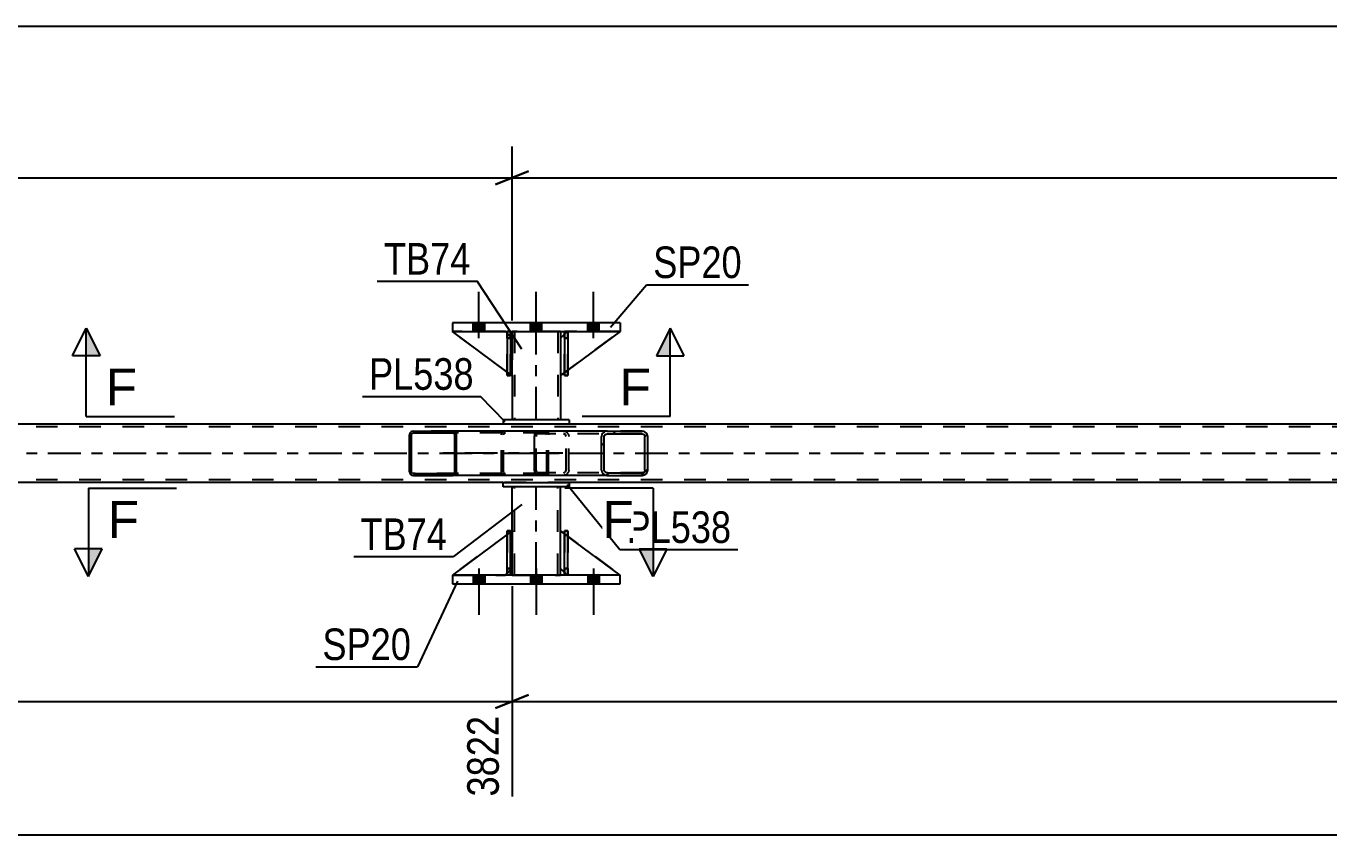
# Model space of a CAD drawing. Header units: millimetres. Extents: x 0 to 1766, y 0 to 560.
# Drawn here: x 1200.9 to 1319.1, y 156.7 to 230 of the extents above; entities that cross this region are included whole.
import ezdxf

# ---------------------------------------------------------------- set-up
doc = ezdxf.new("R2010")
doc.units = ezdxf.units.MM
doc.linetypes.add('DXK_LINE_DOT2', pattern=[3.9198, 1.9599, -1.9599])
doc.linetypes.add('DXK_LINE_DOT3', pattern=[5.9187, 2.979, -0.9799, 0.9799, -0.9799])
doc.styles.add('Arial', font='ARIAL.TTF', dxfattribs={"height": 0.2})
doc.styles.add('Arial Narrow', font='ARIALN.TTF', dxfattribs={"height": 0.2})

# ---------------------------------------------------------------- blocks, each defined once
blk = doc.blocks.new('Part-814185401-5248 - 5081')
at = {"color": 2, "linetype": 'Continuous'}
for p, q in [((1250.09, 202.3), (1249.77, 202.3)), ((1249.77, 202.3), (1249.77, 198.3)), ((1250.09, 202.3), (1250.09, 202.3)), ((1250.09, 202.3), (1250.09, 198.3)), ((1250.09, 198.3), (1249.77, 198.3))]:
    blk.add_line(p, q, dxfattribs=at)
at = {"color": 7, "linetype": 'DXK_LINE_DOT2'}
for p, q in [((1249.77, 201.7), (1249.77, 202.3)), ((1250.09, 201.7), (1250.09, 202.3)), ((1250.09, 202.3), (1250.09, 202.3)), ((1250.09, 201.7), (1249.77, 201.7)), ((1249.77, 201.7), (1249.77, 198.3)), ((1250.09, 198.3), (1250.09, 201.7))]:
    blk.add_line(p, q, dxfattribs=at)
blk = doc.blocks.new('Part-814185401-5120 - 5081')
at = {"color": 2, "linetype": 'Continuous'}
for p, q in [((1245.02, 202.3), (1245.02, 201.7)), ((1249.42, 202.3), (1249.42, 201.7)), ((1245.02, 198.3), (1245.02, 194.3)), ((1249.42, 198.3), (1249.42, 194.3))]:
    blk.add_line(p, q, dxfattribs=at)
at = {"color": 7, "linetype": 'DXK_LINE_DOT2'}
for p, q in [((1249.42, 202.3), (1245.02, 202.3)), ((1245.26, 202.3), (1245.26, 194.3)), ((1249.18, 202.3), (1249.18, 194.3)), ((1245.02, 201.7), (1245.02, 198.3)), ((1249.42, 201.7), (1249.42, 198.3)), ((1249.42, 194.3), (1245.02, 194.3))]:
    blk.add_line(p, q, dxfattribs=at)
at = {"color": 7, "linetype": 'DXK_LINE_DOT3'}
blk.add_line((1247.22, 194.3), (1247.22, 202.3), dxfattribs=at)
blk = doc.blocks.new('Part-814185401-5114 - 5081')
at = {"color": 7, "linetype": 'DXK_LINE_DOT2'}
for p, q in [((1244.57, 201.7), (1244.57, 202.3)), ((1244.57, 202.3), (1244.57, 202.3)), ((1244.57, 202.3), (1244.57, 198.3)), ((1244.89, 202.3), (1244.57, 202.3)), ((1244.89, 201.7), (1244.89, 202.3)), ((1244.89, 198.3), (1244.89, 202.3)), ((1244.57, 198.3), (1244.57, 201.7)), ((1244.57, 201.7), (1244.89, 201.7)), ((1244.89, 201.7), (1244.89, 198.3)), ((1244.57, 198.3), (1244.89, 198.3))]:
    blk.add_line(p, q, dxfattribs=at)
blk = doc.blocks.new('Part-814185401-5125 - 5081')
at = {"color": 2, "linetype": 'Continuous'}
for p, q in [((1254.82, 203.1), (1239.62, 203.1)), ((1239.62, 203.1), (1239.62, 202.3)), ((1239.62, 202.3), (1254.82, 202.3)), ((1254.82, 203.1), (1254.82, 202.3))]:
    blk.add_line(p, q, dxfattribs=at)
blk = doc.blocks.new('Part-814185401-5130 - 5081')
at = {"color": 2, "linetype": 'Continuous'}
for p, q in [((1254.82, 180.22), (1239.62, 180.22)), ((1239.62, 180.22), (1239.62, 179.42)), ((1254.82, 179.42), (1254.82, 180.22)), ((1239.62, 179.42), (1254.82, 179.42))]:
    blk.add_line(p, q, dxfattribs=at)
blk = doc.blocks.new('Part-814185401-5133 - 5081')
at = {"color": 7, "linetype": 'DXK_LINE_DOT2'}
for p, q in [((1249.42, 180.82), (1249.42, 184.22)), ((1249.42, 184.22), (1254.82, 180.22)), ((1250.02, 180.22), (1249.42, 180.82)), ((1254.82, 180.22), (1250.02, 180.22))]:
    blk.add_line(p, q, dxfattribs=at)
blk = doc.blocks.new('Part-814185401-5134 - 5081')
at = {"color": 2, "linetype": 'Continuous'}
for p, q in [((1249.42, 180.82), (1249.42, 184.22)), ((1249.77, 183.96), (1249.42, 184.22)), ((1254.82, 180.22), (1250.09, 183.72)), ((1249.77, 180.47), (1249.42, 180.82))]:
    blk.add_line(p, q, dxfattribs=at)
at = {"color": 7, "linetype": 'DXK_LINE_DOT2'}
for p, q in [((1250.09, 183.72), (1249.77, 183.96)), ((1250.02, 180.22), (1249.77, 180.47)), ((1254.82, 180.22), (1250.02, 180.22)), ((1254.82, 180.22), (1254.82, 180.22)), ((1254.82, 180.22), (1254.82, 180.22))]:
    blk.add_line(p, q, dxfattribs=at)
blk = doc.blocks.new('Bolt-814185401-5203 - 5081')
at = {"linetype": 'Continuous'}
for points in [[(1241.5, 202.3), (1242.54, 202.3), (1242.54, 203.1), (1241.5, 203.1)], [(1241.5, 202.3), (1242.54, 202.3), (1242.54, 203.1), (1241.5, 203.1)], [(1241.5, 202.3), (1242.54, 202.3), (1242.54, 203.1), (1241.5, 203.1)], [(1246.7, 202.3), (1247.74, 202.3), (1247.74, 203.1), (1246.7, 203.1)], [(1246.7, 202.3), (1247.74, 202.3), (1247.74, 203.1), (1246.7, 203.1)], [(1251.9, 202.3), (1252.94, 202.3), (1252.94, 203.1), (1251.9, 203.1)], [(1251.9, 202.3), (1252.94, 202.3), (1252.94, 203.1), (1251.9, 203.1)], [(1251.9, 202.3), (1252.94, 202.3), (1252.94, 203.1), (1251.9, 203.1)]]:
    blk.add_hatch(color=1, dxfattribs=at).paths.add_polyline_path(points)
at = {"color": 1, "linetype": 'Continuous'}
for p, q in [((1242.02, 201.7), (1242.02, 205.9)), ((1242.02, 201.7), (1242.02, 205.9)), ((1242.02, 201.7), (1242.02, 205.9)), ((1247.22, 201.7), (1247.22, 205.9)), ((1247.22, 201.7), (1247.22, 205.9)), ((1252.42, 201.7), (1252.42, 205.9)), ((1252.42, 201.7), (1252.42, 205.9)), ((1252.42, 201.7), (1252.42, 205.9)), ((1241.5, 202.3), (1241.5, 203.1)), ((1241.5, 202.3), (1241.5, 203.1)), ((1241.5, 202.3), (1241.5, 203.1)), ((1242.54, 202.3), (1242.54, 203.1)), ((1242.54, 202.3), (1242.54, 203.1)), ((1242.54, 202.3), (1242.54, 203.1)), ((1246.7, 202.3), (1246.7, 203.1)), ((1246.7, 202.3), (1246.7, 203.1)), ((1247.74, 202.3), (1247.74, 203.1)), ((1247.74, 202.3), (1247.74, 203.1)), ((1251.9, 202.3), (1251.9, 203.1)), ((1251.9, 202.3), (1251.9, 203.1)), ((1251.9, 202.3), (1251.9, 203.1)), ((1252.94, 202.3), (1252.94, 203.1)), ((1252.94, 202.3), (1252.94, 203.1)), ((1252.94, 202.3), (1252.94, 203.1))]:
    blk.add_line(p, q, dxfattribs=at)
blk = doc.blocks.new('Part-814185401-5155 - 5081')
at = {"color": 2, "linetype": 'Continuous'}
for p, q in [((1244.22, 188.62), (1250.22, 188.62)), ((1244.22, 188.22), (1244.22, 188.62)), ((1250.22, 188.22), (1244.22, 188.22)), ((1250.22, 188.62), (1250.22, 188.22))]:
    blk.add_line(p, q, dxfattribs=at)
blk = doc.blocks.new('Part-814185401-5160 - 5081')
at = {"color": 2, "linetype": 'Continuous'}
for p, q in [((1245.02, 184.22), (1245.02, 188.22)), ((1249.42, 184.22), (1249.42, 188.22)), ((1245.02, 180.22), (1245.02, 180.82)), ((1249.42, 180.22), (1249.42, 180.82))]:
    blk.add_line(p, q, dxfattribs=at)
at = {"color": 7, "linetype": 'DXK_LINE_DOT2'}
for p, q in [((1249.42, 188.22), (1245.02, 188.22)), ((1245.26, 180.22), (1245.26, 188.22)), ((1249.18, 180.22), (1249.18, 188.22)), ((1245.02, 180.82), (1245.02, 184.22)), ((1249.42, 180.82), (1249.42, 184.22)), ((1245.02, 180.22), (1249.42, 180.22))]:
    blk.add_line(p, q, dxfattribs=at)
at = {"color": 7, "linetype": 'DXK_LINE_DOT3'}
blk.add_line((1247.22, 180.22), (1247.22, 188.22), dxfattribs=at)
blk = doc.blocks.new('Part-814185401-5173 - 5081')
at = {"color": 2, "linetype": 'Continuous'}
for p, q in [((1244.57, 180.22), (1244.57, 184.22)), ((1244.57, 184.22), (1244.89, 184.22)), ((1244.89, 180.22), (1244.89, 184.22)), ((1244.57, 180.22), (1244.57, 180.22)), ((1244.89, 180.22), (1244.57, 180.22))]:
    blk.add_line(p, q, dxfattribs=at)
at = {"color": 7, "linetype": 'DXK_LINE_DOT2'}
for p, q in [((1244.57, 184.22), (1244.57, 180.82)), ((1244.89, 180.82), (1244.89, 184.22)), ((1244.57, 180.82), (1244.57, 180.22)), ((1244.57, 180.82), (1244.89, 180.82)), ((1244.89, 180.22), (1244.89, 180.82)), ((1244.89, 180.22), (1244.89, 180.22))]:
    blk.add_line(p, q, dxfattribs=at)
blk = doc.blocks.new('Part-814185401-5174 - 5081')
at = {"color": 7, "linetype": 'DXK_LINE_DOT2'}
for p, q in [((1245.02, 184.22), (1239.62, 180.22)), ((1245.02, 180.82), (1245.02, 184.22)), ((1245.02, 184.22), (1245.02, 180.82)), ((1239.62, 180.22), (1244.42, 180.22)), ((1244.42, 180.22), (1245.02, 180.82)), ((1245.02, 180.82), (1244.42, 180.22)), ((1245.02, 180.82), (1245.02, 180.82))]:
    blk.add_line(p, q, dxfattribs=at)
blk = doc.blocks.new('Part-814185401-5175 - 5081')
at = {"color": 2, "linetype": 'Continuous'}
for p, q in [((1244.57, 183.89), (1239.62, 180.22)), ((1245.02, 184.22), (1244.89, 184.13)), ((1245.02, 180.82), (1245.02, 184.22)), ((1244.57, 180.38), (1244.42, 180.22)), ((1245.02, 180.82), (1244.89, 180.7)), ((1245.02, 180.82), (1245.02, 180.82))]:
    blk.add_line(p, q, dxfattribs=at)
at = {"color": 7, "linetype": 'DXK_LINE_DOT2'}
for p, q in [((1244.89, 184.13), (1244.57, 183.89)), ((1245.02, 180.82), (1245.02, 184.22)), ((1239.62, 180.22), (1244.42, 180.22)), ((1245.02, 180.82), (1244.42, 180.22)), ((1244.89, 180.7), (1244.57, 180.38))]:
    blk.add_line(p, q, dxfattribs=at)
blk = doc.blocks.new('Part-814185401-5182 - 5081')
at = {"color": 7, "linetype": 'DXK_LINE_DOT2'}
for p, q in [((1250.02, 202.3), (1249.77, 202.06)), ((1254.82, 202.3), (1250.02, 202.3)), ((1250.09, 198.8), (1249.77, 198.56))]:
    blk.add_line(p, q, dxfattribs=at)
at = {"color": 2, "linetype": 'Continuous'}
for p, q in [((1254.82, 202.3), (1250.09, 198.8)), ((1249.77, 202.06), (1249.42, 201.7)), ((1249.42, 201.7), (1249.42, 198.3)), ((1249.77, 198.56), (1249.42, 198.3))]:
    blk.add_line(p, q, dxfattribs=at)
blk = doc.blocks.new('Part-814185401-5183 - 5081')
at = {"color": 7, "linetype": 'DXK_LINE_DOT2'}
for p, q in [((1244.89, 184.22), (1244.57, 184.22)), ((1244.57, 180.82), (1244.57, 184.22)), ((1244.57, 180.22), (1244.57, 184.22)), ((1244.89, 184.22), (1244.89, 180.82)), ((1244.89, 180.22), (1244.89, 184.22)), ((1244.89, 180.82), (1244.57, 180.82)), ((1244.57, 180.22), (1244.57, 180.82)), ((1244.89, 180.22), (1244.57, 180.22)), ((1244.89, 180.82), (1244.89, 180.22)), ((1244.89, 180.22), (1244.89, 180.22))]:
    blk.add_line(p, q, dxfattribs=at)
blk = doc.blocks.new('Part-814185401-5192 - 5081')
at = {"color": 7, "linetype": 'DXK_LINE_DOT2'}
for p, q in [((1249.77, 201.7), (1249.77, 202.3)), ((1249.77, 202.3), (1249.77, 202.3)), ((1249.77, 202.3), (1249.77, 198.3)), ((1250.09, 202.3), (1249.77, 202.3)), ((1250.09, 201.7), (1250.09, 202.3)), ((1250.09, 198.3), (1250.09, 202.3)), ((1249.77, 198.3), (1249.77, 201.7)), ((1249.77, 201.7), (1250.09, 201.7)), ((1250.09, 201.7), (1250.09, 198.3)), ((1249.77, 198.3), (1250.09, 198.3))]:
    blk.add_line(p, q, dxfattribs=at)
blk = doc.blocks.new('Bolt-814185401-5202 - 5081')
at = {"linetype": 'Continuous'}
for points in [[(1242.54, 180.22), (1241.5, 180.22), (1241.5, 179.42), (1242.54, 179.42)], [(1242.54, 180.22), (1241.5, 180.22), (1241.5, 179.42), (1242.54, 179.42)], [(1242.54, 180.22), (1241.5, 180.22), (1241.5, 179.42), (1242.54, 179.42)], [(1247.74, 180.22), (1246.7, 180.22), (1246.7, 179.42), (1247.74, 179.42)], [(1247.74, 180.22), (1246.7, 180.22), (1246.7, 179.42), (1247.74, 179.42)], [(1252.94, 180.22), (1251.9, 180.22), (1251.9, 179.42), (1252.94, 179.42)], [(1252.94, 180.22), (1251.9, 180.22), (1251.9, 179.42), (1252.94, 179.42)], [(1252.94, 180.22), (1251.9, 180.22), (1251.9, 179.42), (1252.94, 179.42)]]:
    blk.add_hatch(color=1, dxfattribs=at).paths.add_polyline_path(points)
at = {"color": 1, "linetype": 'Continuous'}
for p, q in [((1241.5, 180.22), (1241.5, 179.42)), ((1241.5, 180.22), (1241.5, 179.42)), ((1241.5, 180.22), (1241.5, 179.42)), ((1242.02, 180.82), (1242.02, 176.62)), ((1242.02, 180.82), (1242.02, 176.62)), ((1242.02, 180.82), (1242.02, 176.62)), ((1242.54, 180.22), (1242.54, 179.42)), ((1242.54, 180.22), (1242.54, 179.42)), ((1242.54, 180.22), (1242.54, 179.42)), ((1246.7, 180.22), (1246.7, 179.42)), ((1246.7, 180.22), (1246.7, 179.42)), ((1247.22, 180.82), (1247.22, 176.62)), ((1247.22, 180.82), (1247.22, 176.62)), ((1247.74, 180.22), (1247.74, 179.42)), ((1247.74, 180.22), (1247.74, 179.42)), ((1251.9, 180.22), (1251.9, 179.42)), ((1251.9, 180.22), (1251.9, 179.42)), ((1251.9, 180.22), (1251.9, 179.42)), ((1252.42, 180.82), (1252.42, 176.62)), ((1252.42, 180.82), (1252.42, 176.62)), ((1252.42, 180.82), (1252.42, 176.62)), ((1252.94, 180.22), (1252.94, 179.42)), ((1252.94, 180.22), (1252.94, 179.42)), ((1252.94, 180.22), (1252.94, 179.42))]:
    blk.add_line(p, q, dxfattribs=at)
blk = doc.blocks.new('Part-814185401-5230 - 5081')
at = {"linetype": 'Continuous'}
h = blk.add_hatch(dxfattribs=at)
h.set_pattern_fill('', scale=0.7, style=0, pattern_type=0)
h.set_pattern_definition([(45, (1239.96, 193.0652), (-1.57154, 1.57154), [])])
h.paths.add_polyline_path([(1239.99, 192.94), (1239.96, 193.07), (1239.89, 193.17), (1239.78, 193.24), (1239.65, 193.26), (1236.07, 193.26), (1235.94, 193.24), (1235.83, 193.17), (1235.76, 193.07), (1235.73, 192.94), (1235.73, 189.58), (1235.76, 189.46), (1235.83, 189.36), (1235.94, 189.29), (1236.07, 189.26), (1239.65, 189.26), (1239.78, 189.29), (1239.89, 189.36), (1239.96, 189.46), (1239.99, 189.58)])
h.paths.add_polyline_path([(1239.8, 189.52), (1239.77, 189.47), (1239.71, 189.43), (1239.65, 189.42), (1236.07, 189.42), (1236, 189.43), (1235.95, 189.47), (1235.91, 189.52), (1235.9, 189.58), (1235.9, 192.94), (1235.91, 193), (1235.95, 193.06), (1236, 193.09), (1236.07, 193.1), (1239.65, 193.1), (1239.71, 193.09), (1239.77, 193.06), (1239.8, 193), (1239.82, 192.94), (1239.82, 189.58)])
at = {"color": 2, "linetype": 'Continuous'}
for p, q in [((1235.76, 193.07), (1235.73, 192.94)), ((1235.73, 189.58), (1235.73, 192.94)), ((1235.9, 192.94), (1235.91, 193)), ((1235.9, 189.58), (1235.9, 192.94)), ((1235.91, 193), (1235.95, 193.06)), ((1236.07, 193.26), (1235.94, 193.24)), ((1235.95, 193.06), (1236, 193.09)), ((1236, 193.09), (1236.07, 193.1)), ((1236.07, 193.26), (1239.65, 193.26)), ((1236.07, 193.1), (1239.65, 193.1)), ((1247.34, 193.26), (1239.65, 193.26)), ((1239.78, 193.24), (1239.65, 193.26)), ((1239.65, 193.1), (1239.71, 193.09)), ((1239.71, 193.09), (1239.77, 193.06)), ((1239.77, 193.06), (1239.8, 193)), ((1239.8, 193), (1239.82, 192.94)), ((1239.82, 189.58), (1239.82, 192.94)), ((1239.99, 192.94), (1239.96, 193.07)), ((1239.99, 189.58), (1239.99, 192.94)), ((1235.73, 189.58), (1235.76, 189.46)), ((1235.91, 189.52), (1235.9, 189.58)), ((1235.95, 189.47), (1235.91, 189.52)), ((1235.94, 189.29), (1236.07, 189.26)), ((1236, 189.43), (1235.95, 189.47)), ((1236.07, 189.42), (1236, 189.43)), ((1236.07, 189.42), (1239.65, 189.42)), ((1236.07, 189.26), (1239.65, 189.26)), ((1239.71, 189.43), (1239.65, 189.42)), ((1239.65, 189.26), (1239.78, 189.29)), ((1247.34, 189.26), (1239.65, 189.26)), ((1239.77, 189.47), (1239.71, 189.43)), ((1239.8, 189.52), (1239.77, 189.47)), ((1239.82, 189.58), (1239.8, 189.52)), ((1239.96, 189.46), (1239.99, 189.58))]:
    blk.add_line(p, q, dxfattribs=at)
at = {"color": 7, "linetype": 'DXK_LINE_DOT2'}
for p, q in [((1239.65, 193.26), (1236.07, 193.26)), ((1247.99, 193.1), (1236.07, 193.1)), ((1244.08, 192.94), (1244.1, 193.07)), ((1244.08, 189.58), (1244.08, 192.94)), ((1244.26, 193), (1244.25, 192.94)), ((1244.25, 189.58), (1244.25, 192.94)), ((1244.3, 193.06), (1244.26, 193)), ((1244.29, 193.24), (1244.42, 193.26)), ((1244.35, 193.09), (1244.3, 193.06)), ((1244.42, 193.1), (1244.35, 193.09)), ((1247.99, 193.26), (1247.34, 193.26)), ((1247.99, 193.26), (1248.13, 193.24)), ((1248.06, 193.09), (1247.99, 193.1)), ((1248.12, 193.06), (1248.06, 193.09)), ((1248.15, 193), (1248.12, 193.06)), ((1248.17, 192.94), (1248.15, 193)), ((1248.17, 189.58), (1248.17, 192.94)), ((1248.31, 193.07), (1248.33, 192.97)), ((1248.33, 192.97), (1248.34, 192.94)), ((1248.34, 189.58), (1248.34, 192.94)), ((1247.99, 189.42), (1236.07, 189.42)), ((1239.65, 189.26), (1236.07, 189.26)), ((1244.1, 189.46), (1244.08, 189.58)), ((1244.25, 189.58), (1244.26, 189.52)), ((1244.26, 189.52), (1244.3, 189.47)), ((1244.42, 189.26), (1244.29, 189.29)), ((1244.3, 189.47), (1244.35, 189.43)), ((1244.35, 189.43), (1244.42, 189.42)), ((1247.99, 189.26), (1247.34, 189.26)), ((1247.99, 189.42), (1248.06, 189.43)), ((1248.13, 189.29), (1247.99, 189.26)), ((1248.06, 189.43), (1248.12, 189.47)), ((1248.12, 189.47), (1248.15, 189.52)), ((1248.15, 189.52), (1248.17, 189.58)), ((1248.34, 189.58), (1248.31, 189.46))]:
    blk.add_line(p, q, dxfattribs=at)
at = {"color": 7, "linetype": 'DXK_LINE_DOT3'}
blk.add_line((1249.63, 191.26), (1237.86, 191.26), dxfattribs=at)
at = {"color": 2, "linetype": 'Continuous'}
for centre, start, end in [((1236.06, 192.93), 110.7583, 155.68), ((1239.66, 192.93), 24.32, 69.2417), ((1236.06, 189.6), 204.32, 249.2417), ((1239.66, 189.6), 290.7583, 335.68)]:
    blk.add_arc(centre, 0.331, start, end, dxfattribs=at)
at = {"color": 7, "linetype": 'DXK_LINE_DOT2'}
for centre, start, end in [((1244.41, 192.93), 110.7583, 155.68), ((1248.01, 192.93), 24.32, 69.2417), ((1244.41, 189.6), 204.32, 249.2417), ((1248.01, 189.6), 290.7583, 335.68)]:
    blk.add_arc(centre, 0.331, start, end, dxfattribs=at)
blk = doc.blocks.new('Part-814185401-5249 - 5081')
at = {"color": 2, "linetype": 'Continuous'}
for p, q in [((1249.77, 180.22), (1249.77, 184.22)), ((1249.77, 184.22), (1250.09, 184.22)), ((1250.09, 180.22), (1250.09, 184.22)), ((1249.77, 180.22), (1249.77, 180.22)), ((1250.09, 180.22), (1249.77, 180.22))]:
    blk.add_line(p, q, dxfattribs=at)
at = {"color": 7, "linetype": 'DXK_LINE_DOT2'}
for p, q in [((1249.77, 184.22), (1249.77, 180.82)), ((1250.09, 180.82), (1250.09, 184.22)), ((1249.77, 180.82), (1249.77, 180.22)), ((1249.77, 180.82), (1250.09, 180.82)), ((1250.09, 180.22), (1250.09, 180.82)), ((1250.09, 180.22), (1250.09, 180.22))]:
    blk.add_line(p, q, dxfattribs=at)
blk = doc.blocks.new('Part-814185401-5251 - 5081')
at = {"color": 7, "linetype": 'DXK_LINE_DOT2'}
for p, q in [((1250.09, 184.22), (1249.77, 184.22)), ((1249.77, 180.82), (1249.77, 184.22)), ((1249.77, 180.22), (1249.77, 184.22)), ((1250.09, 184.22), (1250.09, 180.82)), ((1250.09, 180.22), (1250.09, 184.22)), ((1250.09, 180.82), (1249.77, 180.82)), ((1249.77, 180.22), (1249.77, 180.82)), ((1250.09, 180.22), (1249.77, 180.22)), ((1250.09, 180.82), (1250.09, 180.22)), ((1250.09, 180.22), (1250.09, 180.22))]:
    blk.add_line(p, q, dxfattribs=at)
blk = doc.blocks.new('Part-814185401-5265 - 5081')
at = {"color": 2, "linetype": 'Continuous'}
for p, q in [((1250.22, 194.3), (1244.22, 194.3)), ((1244.22, 194.3), (1244.22, 193.9)), ((1250.22, 193.9), (1244.22, 193.9)), ((1250.22, 194.3), (1250.22, 193.9))]:
    blk.add_line(p, q, dxfattribs=at)
blk = doc.blocks.new('Part-814185401-5278 - 5081')
at = {"color": 2, "linetype": 'Continuous'}
for p, q in [((1244.89, 202.3), (1244.57, 202.3)), ((1244.57, 202.3), (1244.57, 198.3)), ((1244.89, 202.3), (1244.89, 202.3)), ((1244.89, 202.3), (1244.89, 198.3)), ((1244.89, 198.3), (1244.57, 198.3))]:
    blk.add_line(p, q, dxfattribs=at)
at = {"color": 7, "linetype": 'DXK_LINE_DOT2'}
for p, q in [((1244.57, 201.7), (1244.57, 202.3)), ((1244.89, 201.7), (1244.89, 202.3)), ((1244.89, 202.3), (1244.89, 202.3)), ((1244.89, 201.7), (1244.57, 201.7)), ((1244.57, 201.7), (1244.57, 198.3)), ((1244.89, 198.3), (1244.89, 201.7))]:
    blk.add_line(p, q, dxfattribs=at)
blk = doc.blocks.new('Part-814185401-5292 - 5081')
at = {"color": 2, "linetype": 'Continuous'}
for p, q in [((1244.22, 193.9), (1108.22, 193.9)), ((1414.49, 193.9), (1250.22, 193.9)), ((1244.22, 188.62), (1108.22, 188.62)), ((1414.49, 188.62), (1250.22, 188.62))]:
    blk.add_line(p, q, dxfattribs=at)
at = {"color": 7, "linetype": 'DXK_LINE_DOT2'}
for p, q in [((1250.22, 193.9), (1244.22, 193.9)), ((1682.01, 193.66), (1108.22, 193.66)), ((1682.01, 188.86), (1108.22, 188.86)), ((1250.22, 188.62), (1244.22, 188.62))]:
    blk.add_line(p, q, dxfattribs=at)
at = {"color": 7, "linetype": 'DXK_LINE_DOT3'}
blk.add_line((1108.22, 191.26), (1682.01, 191.26), dxfattribs=at)
blk = doc.blocks.new('Part-814185401-5313 - 5081')
at = {"color": 7, "linetype": 'DXK_LINE_DOT2'}
for p, q in [((1245.02, 198.3), (1239.62, 202.3)), ((1239.62, 202.3), (1244.42, 202.3)), ((1244.42, 202.3), (1245.02, 201.7)), ((1245.02, 201.7), (1244.42, 202.3)), ((1245.02, 201.7), (1245.02, 198.3)), ((1245.02, 201.7), (1245.02, 201.7)), ((1245.02, 201.7), (1245.02, 198.3))]:
    blk.add_line(p, q, dxfattribs=at)
blk = doc.blocks.new('Part-814185401-5314 - 5081')
at = {"color": 2, "linetype": 'Continuous'}
for p, q in [((1244.57, 198.63), (1239.62, 202.3)), ((1244.57, 202.15), (1244.42, 202.3)), ((1245.02, 201.7), (1244.89, 201.83)), ((1245.02, 201.7), (1245.02, 201.7)), ((1245.02, 198.3), (1245.02, 201.7)), ((1244.89, 198.4), (1245.02, 198.3)), ((1245.02, 198.3), (1245.02, 198.3))]:
    blk.add_line(p, q, dxfattribs=at)
at = {"color": 7, "linetype": 'DXK_LINE_DOT2'}
for p, q in [((1244.42, 202.3), (1239.62, 202.3)), ((1244.42, 202.3), (1245.02, 201.7)), ((1244.89, 201.83), (1244.57, 202.15)), ((1245.02, 201.7), (1245.02, 198.3)), ((1244.89, 198.4), (1244.57, 198.63))]:
    blk.add_line(p, q, dxfattribs=at)
blk = doc.blocks.new('Part-814185401-5315 - 5081')
at = {"color": 7, "linetype": 'DXK_LINE_DOT2'}
for p, q in [((1250.02, 202.3), (1249.42, 201.7)), ((1249.42, 198.3), (1254.82, 202.3)), ((1254.82, 202.3), (1250.02, 202.3)), ((1249.42, 201.7), (1249.42, 198.3))]:
    blk.add_line(p, q, dxfattribs=at)
blk = doc.blocks.new('Part-814185401-5337 - 5081')
at = {"linetype": 'Continuous'}
h = blk.add_hatch(dxfattribs=at)
h.set_pattern_fill('', scale=0.7, style=0, pattern_type=0)
h.set_pattern_definition([(45, (1257.2925, 192.9664), (-1.57154, 1.57154), [])])
h.paths.add_polyline_path([(1257.33, 192.78), (1257.29, 192.97), (1257.18, 193.12), (1257.02, 193.23), (1256.83, 193.26), (1253.64, 193.26), (1253.45, 193.23), (1253.29, 193.12), (1253.18, 192.97), (1253.14, 192.78), (1253.14, 189.74), (1253.18, 189.56), (1253.29, 189.4), (1253.45, 189.3), (1253.64, 189.26), (1256.83, 189.26), (1257.02, 189.3), (1257.18, 189.4), (1257.29, 189.56), (1257.33, 189.74)])
h.paths.add_polyline_path([(1257.06, 189.65), (1257.01, 189.57), (1256.92, 189.52), (1256.83, 189.5), (1253.64, 189.5), (1253.55, 189.52), (1253.47, 189.57), (1253.41, 189.65), (1253.39, 189.74), (1253.39, 192.78), (1253.41, 192.87), (1253.47, 192.95), (1253.55, 193), (1253.64, 193.02), (1256.83, 193.02), (1256.92, 193), (1257.01, 192.95), (1257.06, 192.87), (1257.08, 192.78), (1257.08, 189.74)])
at = {"color": 2, "linetype": 'Continuous'}
for p, q in [((1247.07, 192.78), (1247.09, 192.97)), ((1247.07, 189.74), (1247.07, 192.78)), ((1247.09, 192.97), (1247.15, 193.12)), ((1247.15, 193.12), (1247.24, 193.23)), ((1247.24, 193.23), (1247.34, 193.26)), ((1253.64, 193.26), (1247.34, 193.26)), ((1253.18, 192.97), (1253.14, 192.78)), ((1253.14, 189.74), (1253.14, 192.78)), ((1253.39, 192.78), (1253.41, 192.87)), ((1253.39, 189.74), (1253.39, 192.78)), ((1253.41, 192.87), (1253.47, 192.95)), ((1253.64, 193.26), (1253.45, 193.23)), ((1253.47, 192.95), (1253.55, 193)), ((1253.55, 193), (1253.64, 193.02)), ((1253.64, 193.26), (1256.83, 193.26)), ((1253.64, 193.02), (1256.83, 193.02)), ((1257.02, 193.23), (1256.83, 193.26)), ((1256.83, 193.02), (1256.92, 193)), ((1256.92, 193), (1257.01, 192.95)), ((1257.01, 192.95), (1257.06, 192.87)), ((1257.06, 192.87), (1257.08, 192.78)), ((1257.08, 189.74), (1257.08, 192.78)), ((1257.33, 192.78), (1257.29, 192.97)), ((1257.33, 189.74), (1257.33, 192.78)), ((1247.09, 189.56), (1247.07, 189.74)), ((1247.15, 189.4), (1247.09, 189.56)), ((1247.24, 189.3), (1247.15, 189.4)), ((1247.34, 189.26), (1247.24, 189.3)), ((1253.64, 189.26), (1247.34, 189.26)), ((1253.14, 189.74), (1253.18, 189.56)), ((1253.41, 189.65), (1253.39, 189.74)), ((1253.47, 189.57), (1253.41, 189.65)), ((1253.45, 189.3), (1253.64, 189.26)), ((1253.55, 189.52), (1253.47, 189.57)), ((1253.64, 189.5), (1253.55, 189.52)), ((1253.64, 189.5), (1256.83, 189.5)), ((1253.64, 189.26), (1256.83, 189.26)), ((1256.92, 189.52), (1256.83, 189.5)), ((1256.83, 189.26), (1257.02, 189.3)), ((1257.01, 189.57), (1256.92, 189.52)), ((1257.06, 189.65), (1257.01, 189.57)), ((1257.08, 189.74), (1257.06, 189.65)), ((1257.29, 189.56), (1257.33, 189.74))]:
    blk.add_line(p, q, dxfattribs=at)
at = {"color": 7, "linetype": 'DXK_LINE_DOT2'}
for p, q in [((1247.22, 192.87), (1247.21, 192.78)), ((1247.21, 189.74), (1247.21, 192.78)), ((1247.25, 192.95), (1247.22, 192.87)), ((1247.29, 193), (1247.25, 192.95)), ((1247.34, 193.02), (1247.29, 193)), ((1256.83, 193.02), (1247.34, 193.02)), ((1248.34, 193.02), (1248.34, 193.26)), ((1249.68, 193.26), (1249.87, 193.23)), ((1249.77, 193), (1249.68, 193.02)), ((1249.86, 192.95), (1249.77, 193)), ((1249.91, 192.87), (1249.86, 192.95)), ((1249.93, 192.78), (1249.91, 192.87)), ((1249.93, 189.74), (1249.93, 192.78)), ((1250.14, 192.97), (1250.18, 192.78)), ((1250.18, 189.74), (1250.18, 192.78)), ((1256.83, 193.26), (1253.64, 193.26)), ((1247.21, 189.74), (1247.22, 189.65)), ((1247.22, 189.65), (1247.25, 189.57)), ((1247.25, 189.57), (1247.29, 189.52)), ((1247.29, 189.52), (1247.34, 189.5)), ((1256.83, 189.5), (1247.34, 189.5)), ((1248.34, 189.26), (1248.34, 189.5)), ((1249.68, 189.5), (1249.77, 189.52)), ((1249.87, 189.3), (1249.68, 189.26)), ((1249.77, 189.52), (1249.86, 189.57)), ((1249.86, 189.57), (1249.91, 189.65)), ((1249.91, 189.65), (1249.93, 189.74)), ((1250.18, 189.74), (1250.14, 189.56)), ((1256.83, 189.26), (1253.64, 189.26))]:
    blk.add_line(p, q, dxfattribs=at)
for centre, start, end in [((1249.69, 192.77), 23.8494, 68.8059), ((1249.69, 189.76), 291.1941, 336.1506)]:
    blk.add_arc(centre, 0.492, start, end, dxfattribs=at)
at = {"color": 2, "linetype": 'Continuous'}
for centre, start, end in [((1253.63, 192.77), 111.1941, 156.1506), ((1256.84, 192.77), 23.8494, 68.8059), ((1253.63, 189.76), 203.8494, 248.8059), ((1256.84, 189.76), 291.1941, 336.1506)]:
    blk.add_arc(centre, 0.492, start, end, dxfattribs=at)
blk = doc.blocks.new('StraightDimension-814185401-5458 - 5081')
at = {"color": 7, "linetype": 'Continuous'}
for p, q in [((1245.02, 179.22), (1245.02, 160.14)), ((1243.52, 168.15), (1246.52, 169.35)), ((1098.84, 168.75), (1245.02, 168.75))]:
    blk.add_line(p, q, dxfattribs=at)
at = {"color": 0, "linetype": 'Continuous'}
blk.add_wipeout([(1244.42, 168.05), (1240.22, 168.05), (1240.22, 159.54), (1244.42, 159.54)], dxfattribs=at)
at = {"color": 3, "linetype": 'Continuous', "style": 'Arial Narrow'}
blk.add_text('3822', height=2.863, rotation=90.0002, dxfattribs=at).set_placement((1243.82, 160.14))
blk = doc.blocks.new('StraightDimension-814185401-5388 - 5081')
at = {"color": 7, "linetype": 'Continuous'}
blk.add_line((1097.78, 156.65), (1690.63, 156.65), dxfattribs=at)
blk = doc.blocks.new('StraightDimension-814185401-5452 - 5081')
at = {"color": 7, "linetype": 'Continuous'}
for p, q in [((1245.02, 179.22), (1245.02, 160.14)), ((1246.52, 169.35), (1243.52, 168.15)), ((1245.02, 168.75), (1415.29, 168.75))]:
    blk.add_line(p, q, dxfattribs=at)
blk = doc.blocks.new('StraightDimension-814185401-5477 - 5081')
at = {"color": 7, "linetype": 'Continuous'}
for p, q in [((1245.02, 203.3), (1245.02, 219.08)), ((1243.52, 215.63), (1246.52, 216.83)), ((1098.84, 216.23), (1245.02, 216.23))]:
    blk.add_line(p, q, dxfattribs=at)
blk = doc.blocks.new('StraightDimension-814185401-5481 - 5081')
at = {"color": 7, "linetype": 'Continuous'}
for p, q in [((1245.02, 203.3), (1245.02, 219.08)), ((1246.52, 216.83), (1243.52, 215.63)), ((1245.02, 216.23), (1415.29, 216.23))]:
    blk.add_line(p, q, dxfattribs=at)
blk = doc.blocks.new('StraightDimension-814185401-8839 - 5081')
at = {"color": 7, "linetype": 'Continuous'}
blk.add_line((1097.78, 230), (1690.63, 230), dxfattribs=at)
blk = doc.blocks.new('Mark-814185401-5151 - 5081')
at = {"color": 30, "linetype": 'Continuous'}
for p, q in [((1250.02, 188.42), (1254.81, 182.53)), ((1254.81, 182.53), (1265.51, 182.53))]:
    blk.add_line(p, q, dxfattribs=at)
at = {"color": 0}
blk.add_wipeout([(1264.91, 183.13), (1264.91, 186.13), (1255.41, 186.13), (1255.41, 183.13)], dxfattribs=at)
blk.add_wipeout([(1264.91, 183.13), (1264.91, 186.13), (1255.41, 186.13), (1255.41, 183.13)], dxfattribs=at)
at = {"color": 3, "style": 'Arial Narrow'}
blk.add_text('PL538', height=2.863, dxfattribs=at).set_placement((1255.41, 183.13))
blk = doc.blocks.new('Mark-814185401-5116 - 5081')
at = {"color": 30, "linetype": 'Continuous'}
for p in [(1232.8, 206.86), (1245.91, 200.69)]:
    blk.add_line(p, (1241.86, 206.86), dxfattribs=at)
at = {"color": 0}
blk.add_wipeout([(1241.26, 207.46), (1241.26, 210.46), (1233.4, 210.46), (1233.4, 207.46)], dxfattribs=at)
blk.add_wipeout([(1241.26, 207.46), (1241.26, 210.46), (1233.4, 210.46), (1233.4, 207.46)], dxfattribs=at)
at = {"color": 3, "style": 'Arial Narrow'}
blk.add_text('TB74', height=2.863, dxfattribs=at).set_placement((1233.4, 207.46))
blk = doc.blocks.new('Mark-814185401-5121 - 5081')
at = {"color": 30, "linetype": 'Continuous'}
for p, q in [((1253.96, 202.7), (1257.23, 206.55)), ((1257.23, 206.55), (1266.46, 206.55))]:
    blk.add_line(p, q, dxfattribs=at)
at = {"color": 0}
blk.add_wipeout([(1265.86, 207.15), (1265.86, 210.15), (1257.83, 210.15), (1257.83, 207.15)], dxfattribs=at)
blk.add_wipeout([(1265.86, 207.15), (1265.86, 210.15), (1257.83, 210.15), (1257.83, 207.15)], dxfattribs=at)
at = {"color": 3, "style": 'Arial Narrow'}
blk.add_text('SP20', height=2.863, dxfattribs=at).set_placement((1257.83, 207.15))
blk = doc.blocks.new('Mark-814185401-5126 - 5081')
at = {"color": 30, "linetype": 'Continuous'}
for p in [(1240.08, 179.67), (1227.22, 171.91)]:
    blk.add_line(p, (1236.45, 171.91), dxfattribs=at)
at = {"color": 0}
blk.add_wipeout([(1235.85, 172.51), (1235.85, 175.51), (1227.82, 175.51), (1227.82, 172.51)], dxfattribs=at)
blk.add_wipeout([(1235.85, 172.51), (1235.85, 175.51), (1227.82, 175.51), (1227.82, 172.51)], dxfattribs=at)
at = {"color": 3, "style": 'Arial Narrow'}
blk.add_text('SP20', height=2.863, dxfattribs=at).set_placement((1227.82, 172.51))
blk = doc.blocks.new('Mark-814185401-5156 - 5081')
at = {"color": 30, "linetype": 'Continuous'}
for p in [(1245.91, 186.61), (1230.67, 181.89)]:
    blk.add_line(p, (1239.72, 181.89), dxfattribs=at)
at = {"color": 0}
blk.add_wipeout([(1239.12, 182.49), (1239.12, 185.49), (1231.27, 185.49), (1231.27, 182.49)], dxfattribs=at)
blk.add_wipeout([(1239.12, 182.49), (1239.12, 185.49), (1231.27, 185.49), (1231.27, 182.49)], dxfattribs=at)
at = {"color": 3, "style": 'Arial Narrow'}
blk.add_text('TB74', height=2.863, dxfattribs=at).set_placement((1231.27, 182.49))
blk = doc.blocks.new('Mark-814185401-5261 - 5081')
at = {"color": 30, "linetype": 'Continuous'}
for p in [(1231.45, 196.42), (1244.39, 194.11)]:
    blk.add_line(p, (1242.15, 196.42), dxfattribs=at)
at = {"color": 0}
blk.add_wipeout([(1241.55, 197.02), (1241.55, 200.02), (1232.05, 200.02), (1232.05, 197.02)], dxfattribs=at)
blk.add_wipeout([(1241.55, 197.02), (1241.55, 200.02), (1232.05, 200.02), (1232.05, 197.02)], dxfattribs=at)
at = {"color": 3, "style": 'Arial Narrow'}
blk.add_text('PL538', height=2.863, dxfattribs=at).set_placement((1232.05, 197.02))
blk = doc.blocks.new('SectionMark-814185401-5499 - 5081')
at = {"linetype": 'Continuous'}
for points in [[(1207.65, 200.1), (1206.4, 200.1), (1206.4, 202.6)], [(1259.37, 200.1), (1258.12, 200.1), (1259.37, 202.6)]]:
    blk.add_hatch(color=6, dxfattribs=at).paths.add_polyline_path(points)
at = {"color": 6, "linetype": 'Continuous'}
for p, q in [((1205.15, 200.1), (1206.4, 202.6)), ((1206.4, 194.6), (1206.4, 202.6)), ((1206.4, 202.6), (1207.65, 200.1)), ((1259.37, 202.6), (1258.12, 200.1)), ((1259.37, 194.6), (1259.37, 202.6)), ((1259.37, 202.6), (1260.62, 200.1)), ((1207.65, 200.1), (1205.15, 200.1)), ((1258.12, 200.1), (1260.62, 200.1)), ((1206.4, 194.6), (1214.4, 194.6)), ((1259.37, 194.6), (1251.37, 194.6))]:
    blk.add_line(p, q, dxfattribs=at)
at = {"color": 0, "linetype": 'Continuous'}
for points in [[(1211, 195.6), (1211, 199.1), (1208.15, 199.1), (1208.15, 195.6)], [(1257.62, 195.6), (1257.62, 199.1), (1254.77, 199.1), (1254.77, 195.6)]]:
    blk.add_wipeout(points, dxfattribs=at)
at = {"color": 3, "linetype": 'Continuous', "style": 'Arial'}
for p in [(1208.15, 195.6), (1254.77, 195.6)]:
    blk.add_text('F', height=3.34, dxfattribs=at).set_placement(p)
blk = doc.blocks.new('SectionMark-814185401-5501 - 5081')
at = {"linetype": 'Continuous'}
for points in [[(1206.59, 182.59), (1207.84, 182.59), (1206.59, 180.09)], [(1256.57, 182.59), (1257.82, 182.59), (1257.82, 180.09)]]:
    blk.add_hatch(color=6, dxfattribs=at).paths.add_polyline_path(points)
at = {"color": 6, "linetype": 'Continuous'}
for p, q in [((1206.59, 188.09), (1214.59, 188.09)), ((1206.59, 188.09), (1206.59, 180.09)), ((1257.82, 188.09), (1249.82, 188.09)), ((1257.82, 188.09), (1257.82, 180.09)), ((1206.59, 180.09), (1205.34, 182.59)), ((1207.84, 182.59), (1205.34, 182.59)), ((1206.59, 180.09), (1207.84, 182.59)), ((1256.57, 182.59), (1259.07, 182.59)), ((1257.82, 180.09), (1256.57, 182.59)), ((1259.07, 182.59), (1257.82, 180.09))]:
    blk.add_line(p, q, dxfattribs=at)
at = {"color": 0, "linetype": 'Continuous'}
for points in [[(1211.19, 183.59), (1211.19, 187.09), (1208.34, 187.09), (1208.34, 183.59)], [(1256.07, 183.59), (1256.07, 187.09), (1253.22, 187.09), (1253.22, 183.59)]]:
    blk.add_wipeout(points, dxfattribs=at)
at = {"color": 3, "linetype": 'Continuous', "style": 'Arial'}
for p in [(1208.34, 183.59), (1253.22, 183.59)]:
    blk.add_text('F', height=3.34, dxfattribs=at).set_placement(p)

msp = doc.modelspace()

# ---------------------------------------------------------------- block references
for name in ['Bolt-814185401-5203 - 5081', 'Part-814185401-5125 - 5081', 'Part-814185401-5313 - 5081', 'Part-814185401-5314 - 5081', 'Part-814185401-5114 - 5081', 'Part-814185401-5278 - 5081', 'Part-814185401-5120 - 5081', 'Part-814185401-5182 - 5081', 'Part-814185401-5315 - 5081', 'Part-814185401-5248 - 5081', 'Part-814185401-5192 - 5081', 'Part-814185401-5292 - 5081', 'Part-814185401-5265 - 5081', 'Part-814185401-5230 - 5081', 'Part-814185401-5337 - 5081', 'Part-814185401-5155 - 5081', 'Part-814185401-5160 - 5081', 'Part-814185401-5174 - 5081', 'Part-814185401-5175 - 5081', 'Part-814185401-5173 - 5081', 'Part-814185401-5183 - 5081', 'Part-814185401-5133 - 5081', 'Part-814185401-5134 - 5081', 'Part-814185401-5249 - 5081', 'Part-814185401-5251 - 5081', 'Part-814185401-5130 - 5081', 'Bolt-814185401-5202 - 5081']:
    msp.add_blockref(name, (0, 0))

# ---------------------------------------------------------------- next in the draw order: block references
for name in ['StraightDimension-814185401-5477 - 5081', 'StraightDimension-814185401-5458 - 5081']:
    msp.add_blockref(name, (0, 0))

# ---------------------------------------------------------------- next in the draw order: block references
for name in ['StraightDimension-814185401-5481 - 5081', 'StraightDimension-814185401-5388 - 5081']:
    msp.add_blockref(name, (0, 0))

# ---------------------------------------------------------------- next in the draw order: block references
for name in ['StraightDimension-814185401-8839 - 5081', 'Mark-814185401-5151 - 5081', 'Mark-814185401-5156 - 5081', 'Mark-814185401-5126 - 5081', 'StraightDimension-814185401-5452 - 5081']:
    msp.add_blockref(name, (0, 0))

# ---------------------------------------------------------------- next in the draw order: block references
for name in ['Mark-814185401-5116 - 5081', 'Mark-814185401-5121 - 5081', 'Mark-814185401-5261 - 5081', 'SectionMark-814185401-5501 - 5081']:
    msp.add_blockref(name, (0, 0))

# ---------------------------------------------------------------- next in the draw order: block references
msp.add_blockref('SectionMark-814185401-5499 - 5081', (0, 0))

doc.saveas('drawing.dxf')
